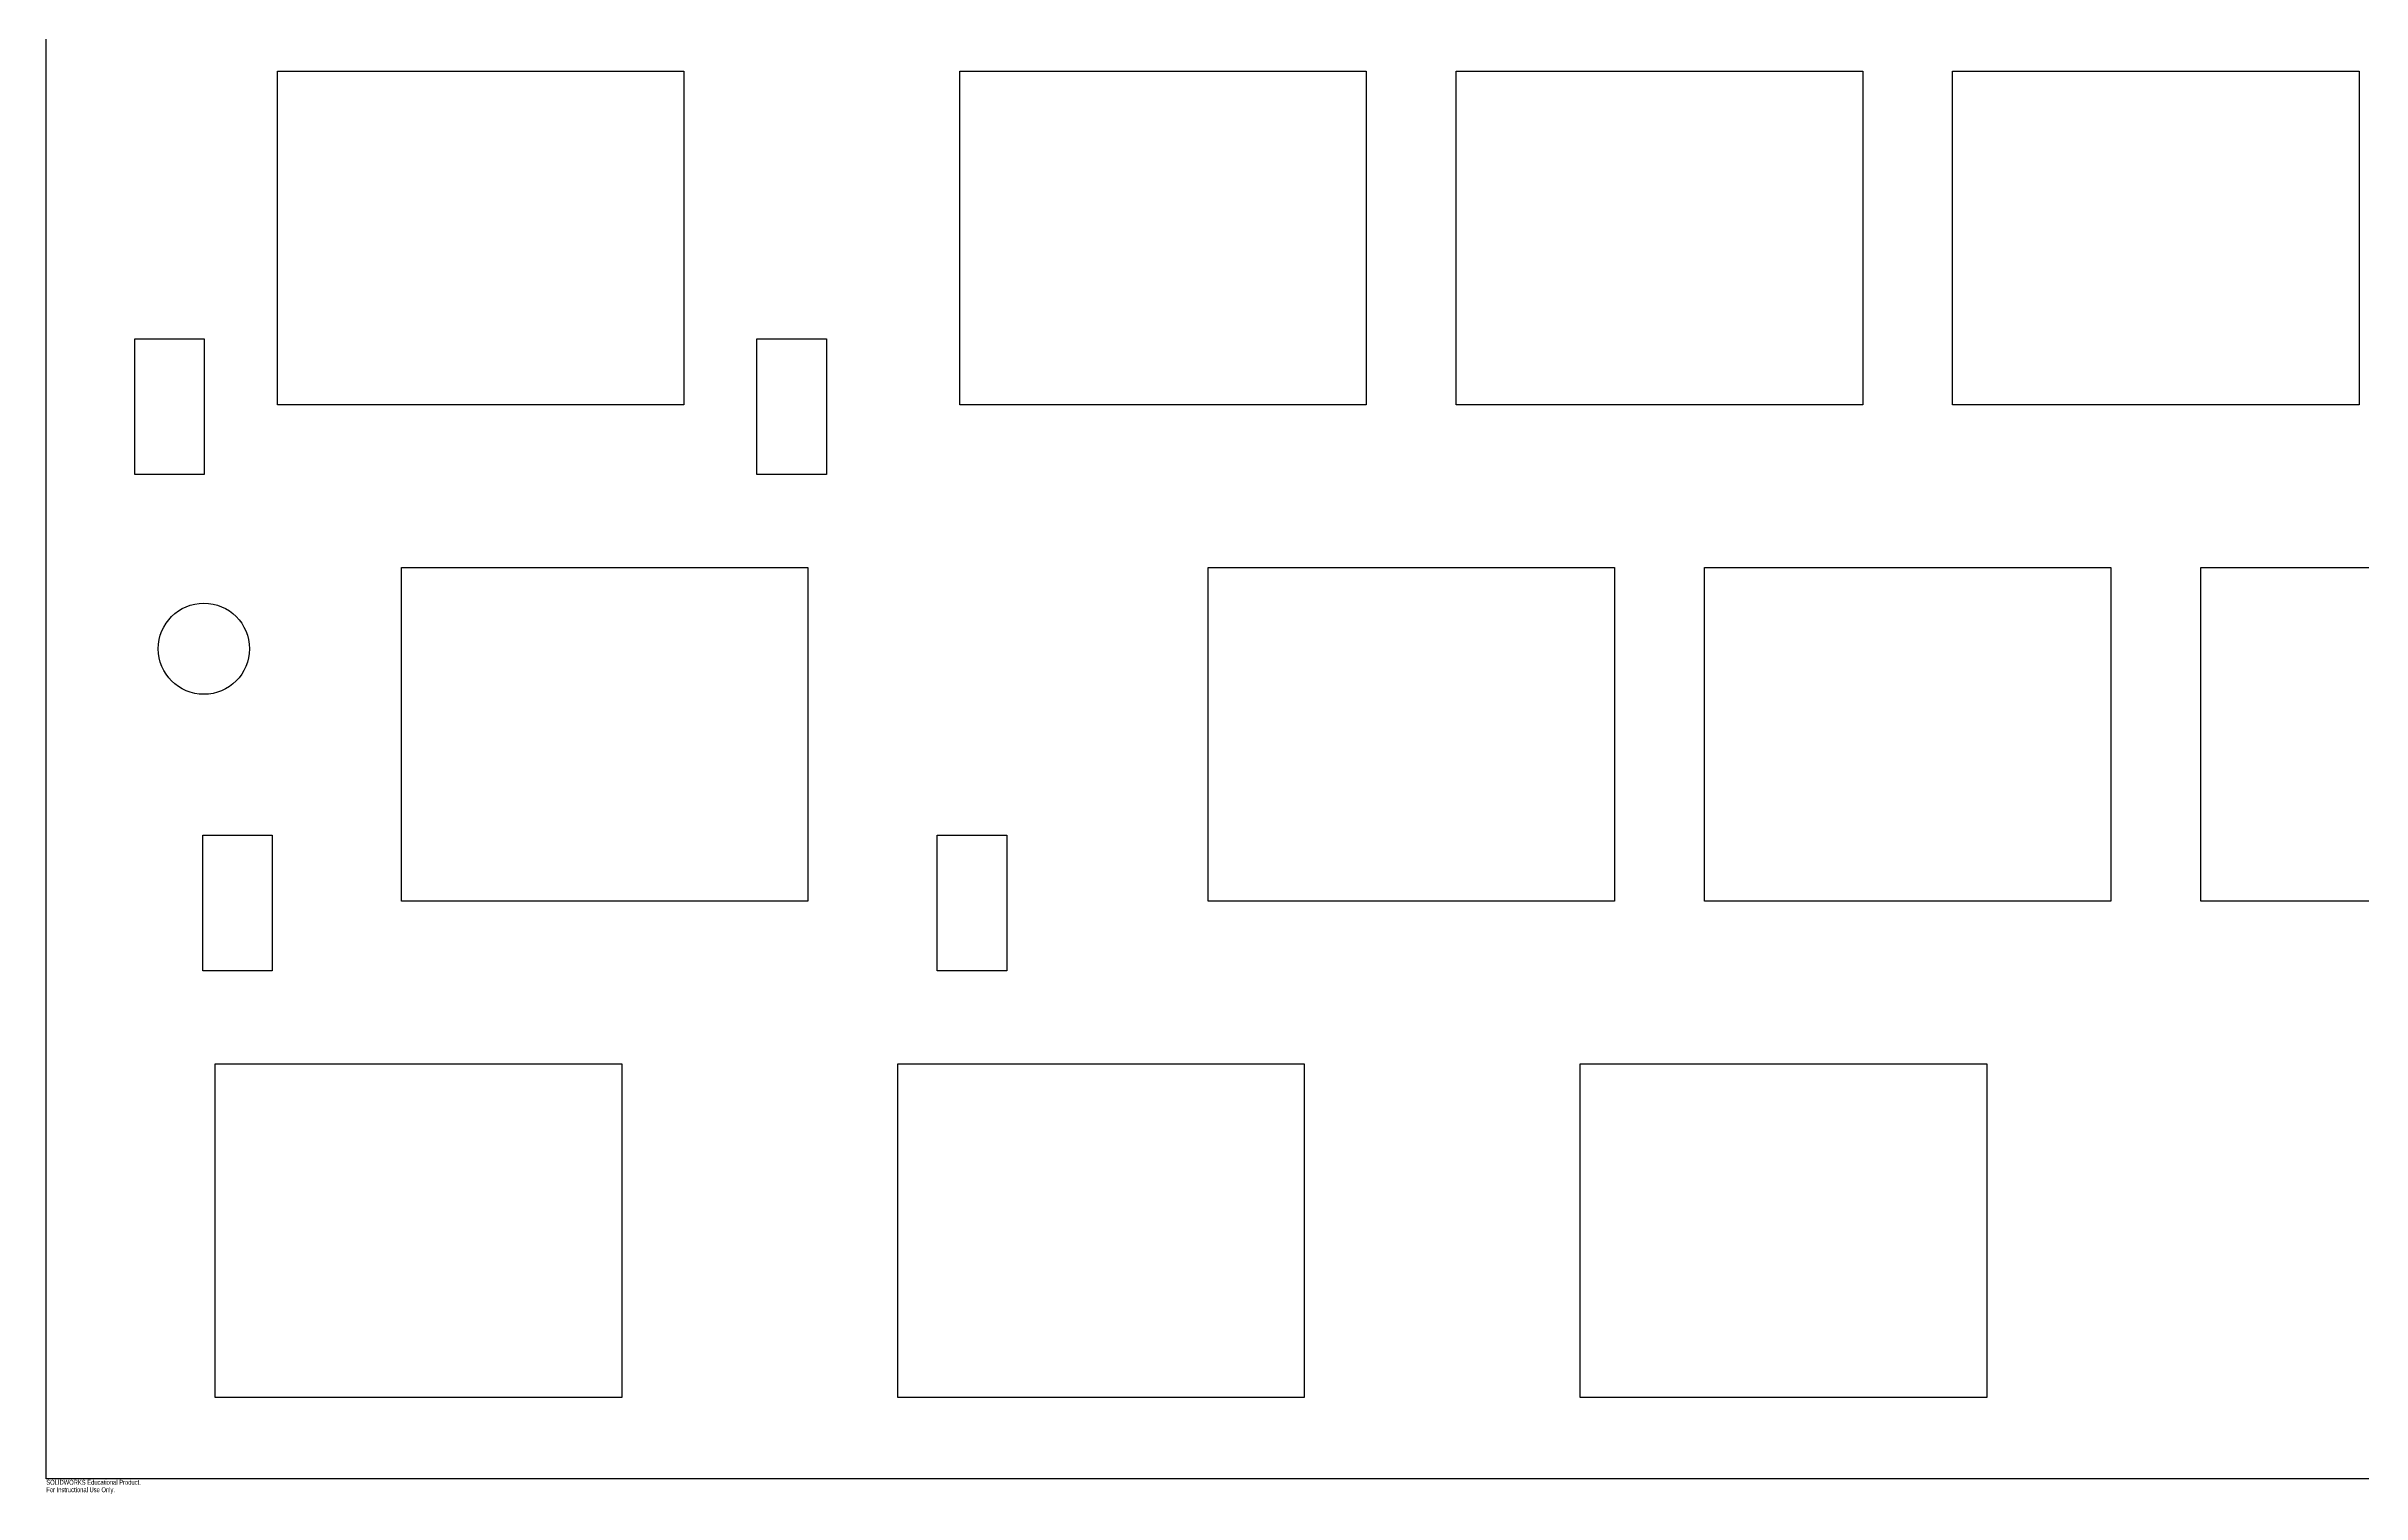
# Model space of a CAD drawing. Header units: inches. Extents: x 0 to 362, y 0 to 96.
# Drawn here: x 0.1 to 89, y -0.3 to 55.2 of the extents above; entities that cross this region are included whole.
import ezdxf

# ---------------------------------------------------------------- set-up
doc = ezdxf.new("R2010")
doc.units = ezdxf.units.IN
doc.header["$MEASUREMENT"] = 0
doc.styles.add('SLDTEXTSTYLE0', font='TXT', dxfattribs={"width": 0.7})

msp = doc.modelspace()

# ---------------------------------------------------------------- linework, layer by layer
at = {"color": 7, "linetype": 'Continuous'}
for p, q in [((0.09508, 0.25769), (0.09508, 95.5075)), ((8.96278, 54.2837), (24.5622, 54.2837)), ((8.96278, 41.4831), (8.96278, 54.2837)), ((24.5622, 54.2837), (24.5622, 41.4831)), ((35.1565, 54.2837), (50.7559, 54.2837)), ((35.1565, 41.4831), (35.1565, 54.2837)), ((50.7559, 54.2837), (50.7559, 41.4831)), ((54.2064, 54.2837), (69.8059, 54.2837)), ((54.2064, 41.4831), (54.2064, 54.2837)), ((69.8059, 54.2837), (69.8059, 41.4831)), ((73.2564, 54.2837), (88.8559, 54.2837)), ((73.2564, 41.4831), (73.2564, 54.2837)), ((88.8559, 54.2837), (88.8559, 41.4831)), ((3.49195, 44.0104), (6.15707, 44.0104)), ((3.49195, 38.8027), (3.49195, 44.0104)), ((6.15707, 44.0104), (6.15707, 38.8027)), ((27.3678, 44.0104), (30.033, 44.0104)), ((27.3678, 38.8027), (27.3678, 44.0104)), ((30.033, 44.0104), (30.033, 38.8027)), ((24.5622, 41.4831), (8.96278, 41.4831)), ((50.7559, 41.4831), (35.1565, 41.4831)), ((69.8059, 41.4831), (54.2064, 41.4831)), ((88.8559, 41.4831), (73.2564, 41.4831)), ((6.15707, 38.8027), (3.49195, 38.8027)), ((30.033, 38.8027), (27.3678, 38.8027)), ((13.7253, 35.2337), (29.326, 35.2337)), ((13.7253, 22.4331), (13.7253, 35.2337)), ((29.326, 35.2337), (29.326, 22.4331)), ((44.6814, 35.2337), (60.2809, 35.2337)), ((44.6814, 22.4331), (44.6814, 35.2337)), ((60.2809, 35.2337), (60.2809, 22.4331)), ((63.7314, 35.2337), (79.3309, 35.2337)), ((63.7314, 22.4331), (63.7314, 35.2337)), ((79.3309, 35.2337), (79.3309, 22.4331)), ((82.7814, 35.2337), (98.3809, 35.2337)), ((82.7814, 22.4331), (82.7814, 35.2337)), ((6.09646, 24.9604), (8.76293, 24.9604)), ((6.09646, 19.7528), (6.09646, 24.9604)), ((8.76293, 24.9604), (8.76293, 19.7528)), ((34.2883, 24.9604), (36.9549, 24.9604)), ((34.2883, 19.7528), (34.2883, 24.9604)), ((36.9549, 24.9604), (36.9549, 19.7528)), ((29.326, 22.4331), (13.7253, 22.4331)), ((60.2809, 22.4331), (44.6814, 22.4331)), ((79.3309, 22.4331), (63.7314, 22.4331)), ((98.3809, 22.4331), (82.7814, 22.4331)), ((8.76293, 19.7528), (6.09646, 19.7528)), ((36.9549, 19.7528), (34.2883, 19.7528)), ((6.58153, 16.1837), (22.1809, 16.1837)), ((6.58153, 3.38308), (6.58153, 16.1837)), ((22.1809, 16.1837), (22.1809, 3.38308)), ((32.7753, 16.1837), (48.3761, 16.1837)), ((32.7753, 3.38308), (32.7753, 16.1837)), ((48.3761, 16.1837), (48.3761, 3.38308)), ((58.9689, 16.1837), (74.5698, 16.1837)), ((58.9689, 3.38308), (58.9689, 16.1837)), ((74.5698, 16.1837), (74.5698, 3.38308)), ((22.1809, 3.38308), (6.58153, 3.38308)), ((48.3761, 3.38308), (32.7753, 3.38308)), ((74.5698, 3.38308), (58.9689, 3.38308)), ((362.045, 0.25769), (0.09508, 0.25769))]:
    msp.add_line(p, q, dxfattribs=at)
msp.add_circle((6.14208, 32.1177), 1.75, dxfattribs=at)

# ---------------------------------------------------------------- texts
at = {"color": 7, "linetype": 'Continuous', "char_height": 0.1903, "attachment_point": 1, "style": 'SLDTEXTSTYLE0'}
for s, insert in [('SOLIDWORKS Educational Product.', (0.09508, 0.21755)), ('For Instructional Use Only.', (0.09508, -0.0679))]:
    msp.add_mtext(s, dxfattribs=dict(at, insert=insert))

doc.saveas('drawing.dxf')
